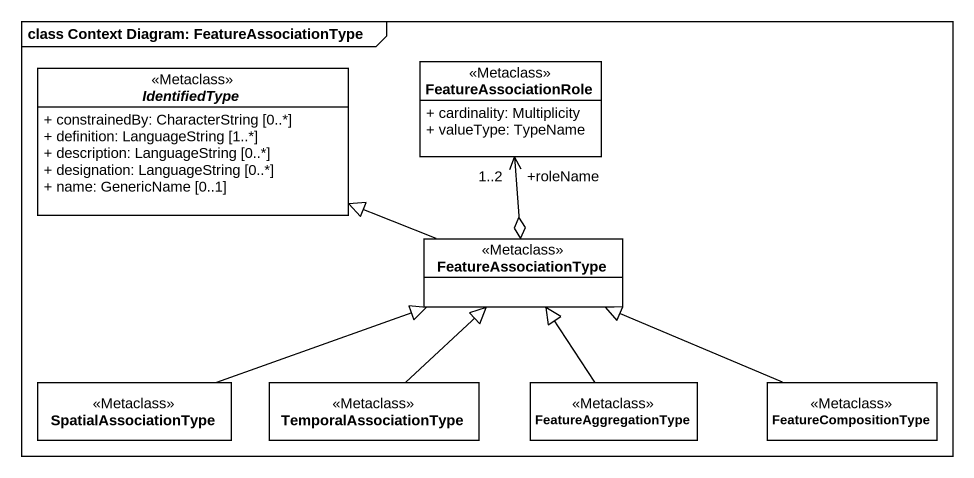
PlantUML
@startuml
mainframe class Context Diagram: FeatureAssociationType
hide circle
hide empty members
skinparam classAttributeIconSize 0
class FeatureAssociationRole <<Metaclass>> {
  + cardinality: Multiplicity
  + valueType: TypeName
}
abstract class IdentifiedType <<Metaclass>> {
  + constrainedBy: CharacterString [0..*]
  + definition: LanguageString [1..*]
  + description: LanguageString [0..*]
  + designation: LanguageString [0..*]
  + name: GenericName [0..1]
}
class FeatureAssociationType <<Metaclass>>
class SpatialAssociationType <<Metaclass>>
class TemporalAssociationType <<Metaclass>>
class FeatureAggregationType <<Metaclass>>
class FeatureCompositionType <<Metaclass>>
FeatureAssociationRole "+roleName\n1..2" <--o FeatureAssociationType
FeatureAssociationType -left-|> IdentifiedType
SpatialAssociationType -right-|> FeatureAssociationType
TemporalAssociationType -up-|> FeatureAssociationType
FeatureAggregationType -up-|> FeatureAssociationType
FeatureCompositionType -left-|> FeatureAssociationType
@enduml
